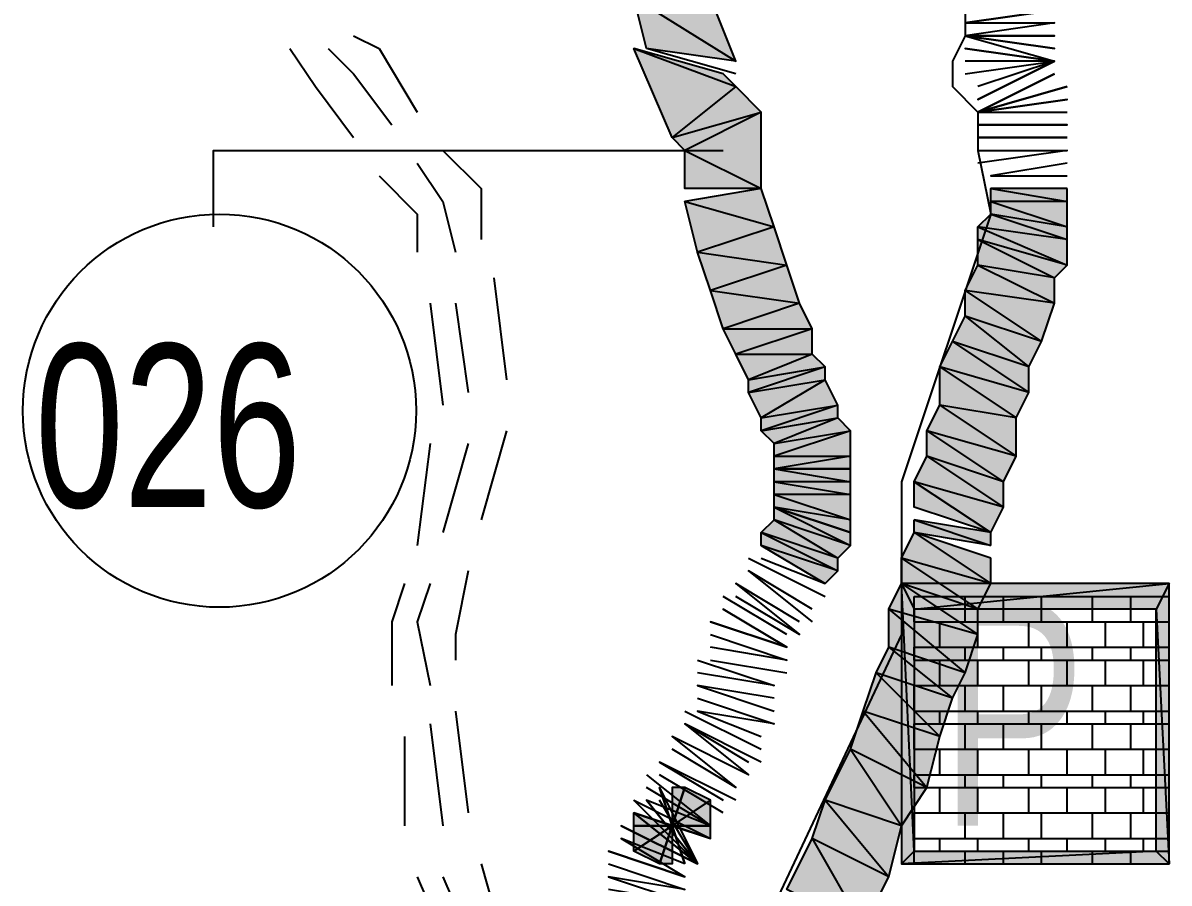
# Model space of a CAD drawing. Header units: millimetres. Extents: x 658 to 813, y 806 to 883.
# Drawn here: x 789.2596 to 789.5331, y 863.1579 to 863.3631 of the extents above; entities that cross this region are included whole.
import ezdxf

# ---------------------------------------------------------------- set-up
doc = ezdxf.new("R2010")
doc.units = ezdxf.units.MM
doc.header["$LTSCALE"] = 0.1
doc.linetypes.add('atContinuous2', pattern=[0])
for name, color, linetype in [('JL-ARTERI', 7, 'Continuous'), ('LINK NAS BARU', 7, 'Continuous'), ('PANTAI', 7, 'Continuous'), ('pantai1', 7, 'Continuous'), ('RENC-JL-TOL', 7, 'Continuous'), ('TEXT', 8, 'Continuous'), ('WISATA NASIONAL', 7, 'Continuous'), ('zat_Mask_solid', 7, 'Continuous')]:
    doc.layers.add(name, color=color, linetype=linetype)
doc.styles.add('Style2', font='arial.ttf', dxfattribs={"height": 0.2})

msp = doc.modelspace()

# ---------------------------------------------------------------- hatches: boundary and pattern name
at = {"layer": 'JL-ARTERI'}
h = msp.add_hatch(color=7, dxfattribs=at)
h.paths.add_polyline_path([(789.42362, 863.36915), (789.40538, 863.36915), (789.4297, 863.35395)], flags=17)
h.paths.add_polyline_path([(789.40538, 863.36915), (789.4297, 863.35395), (789.40842, 863.35699)], flags=17)
h = msp.add_hatch(color=7, dxfattribs=at)
h.paths.add_polyline_path([(789.42666, 863.35091), (789.40538, 863.35699), (789.4297, 863.34787)], flags=17)
h.paths.add_polyline_path([(789.40538, 863.35699), (789.4297, 863.34787), (789.4145, 863.33571)])
h = msp.add_hatch(color=7, dxfattribs=at)
h.paths.add_polyline_path([(789.43578, 863.34179), (789.41754, 863.33267), (789.43578, 863.32355)])
h.paths.add_polyline_path([(789.41754, 863.33267), (789.43578, 863.32355), (789.41754, 863.32355)], flags=17)
for points in [[(789.43578, 863.32355), (789.41754, 863.32051), (789.43882, 863.31443)], [(789.41754, 863.32051), (789.43882, 863.31443), (789.42058, 863.30835)], [(789.43882, 863.31443), (789.42058, 863.30835), (789.44186, 863.30531)], [(789.42058, 863.30835), (789.44186, 863.30531), (789.42362, 863.29923)], [(789.44186, 863.30531), (789.42362, 863.29923), (789.4449, 863.29619)], [(789.42362, 863.29923), (789.4449, 863.29619), (789.42666, 863.29011)], [(789.4449, 863.29619), (789.42666, 863.29011), (789.44794, 863.29011)], [(789.4145, 863.17155), (789.42362, 863.17155), (789.42362, 863.17763)], [(789.4145, 863.17155), (789.40538, 863.17155), (789.40538, 863.17459)], [(789.4145, 863.17155), (789.40538, 863.16547), (789.40538, 863.17155)], [(789.4145, 863.17155), (789.42362, 863.16851), (789.42362, 863.17155)]]:
    msp.add_hatch(color=7, dxfattribs=at).paths.add_polyline_path(points)
h = msp.add_hatch(color=7, dxfattribs=at)
h.paths.add_polyline_path([(789.42666, 863.29011), (789.44794, 863.29011), (789.4297, 863.28403)])
h.paths.add_polyline_path([(789.44794, 863.29011), (789.4297, 863.28403), (789.44794, 863.28403)], flags=17)
h = msp.add_hatch(color=7, dxfattribs=at)
h.paths.add_polyline_path([(789.43274, 863.27795), (789.45098, 863.28099), (789.43274, 863.27491)], flags=17)
h.paths.add_polyline_path([(789.45098, 863.28099), (789.43274, 863.27491), (789.45098, 863.27795)], flags=17)
h = msp.add_hatch(color=7, dxfattribs=at)
h.paths.add_polyline_path([(789.43578, 863.26883), (789.45402, 863.27187), (789.43578, 863.26579)], flags=17)
h.paths.add_polyline_path([(789.45402, 863.27187), (789.43578, 863.26579), (789.45402, 863.26883)], flags=17)
h = msp.add_hatch(color=7, dxfattribs=at)
h.paths.add_polyline_path([(789.43882, 863.26275), (789.45706, 863.26579), (789.43882, 863.25971)], flags=17)
h.paths.add_polyline_path([(789.45706, 863.26579), (789.43882, 863.25971), (789.45706, 863.25971)], flags=17)
h = msp.add_hatch(color=7, dxfattribs=at)
h.paths.add_polyline_path([(789.43882, 863.25971), (789.45706, 863.25971), (789.43882, 863.25667)], flags=16)
h.paths.add_polyline_path([(789.45706, 863.25971), (789.43882, 863.25667), (789.45706, 863.25667)])
h = msp.add_hatch(color=7, dxfattribs=at)
h.paths.add_polyline_path([(789.45706, 863.25667), (789.43882, 863.25667), (789.45706, 863.25363)], flags=17)
h.paths.add_polyline_path([(789.43882, 863.25667), (789.45706, 863.25363), (789.43882, 863.25363)], flags=17)
h = msp.add_hatch(color=7, dxfattribs=at)
h.paths.add_polyline_path([(789.45706, 863.25363), (789.43882, 863.25363), (789.45706, 863.25059)], flags=17)
h.paths.add_polyline_path([(789.43882, 863.25363), (789.45706, 863.25059), (789.43882, 863.25059)], flags=17)
h = msp.add_hatch(color=7, dxfattribs=at)
h.paths.add_polyline_path([(789.45706, 863.25059), (789.43882, 863.25059), (789.45706, 863.24451)], flags=17)
h.paths.add_polyline_path([(789.43882, 863.25059), (789.45706, 863.24451), (789.43882, 863.24755)], flags=17)
h = msp.add_hatch(color=7, dxfattribs=at)
h.paths.add_polyline_path([(789.45706, 863.24147), (789.43882, 863.24755), (789.45706, 863.23843)], flags=17)
h.paths.add_polyline_path([(789.43882, 863.24755), (789.45706, 863.23843), (789.43882, 863.24451)], flags=17)
h = msp.add_hatch(color=7, dxfattribs=at)
h.paths.add_polyline_path([(789.45402, 863.23539), (789.43578, 863.24147), (789.45402, 863.23235)], flags=17)
h.paths.add_polyline_path([(789.43578, 863.24147), (789.45402, 863.23235), (789.43578, 863.23843)], flags=17)
at = {"layer": 'pantai1'}
h = msp.add_hatch(color=7, dxfattribs=at)
h.paths.add_polyline_path([(789.50874, 863.32355), (789.4905, 863.32355), (789.50874, 863.32051)], flags=17)
h.paths.add_polyline_path([(789.4905, 863.32355), (789.50874, 863.32051), (789.4905, 863.32051)], flags=17)
h = msp.add_hatch(color=7, dxfattribs=at)
h.paths.add_polyline_path([(789.50874, 863.32051), (789.4905, 863.32051), (789.50874, 863.31443)], flags=17)
h.paths.add_polyline_path([(789.4905, 863.32051), (789.50874, 863.31443), (789.4905, 863.31747)], flags=17)
h = msp.add_hatch(color=7, dxfattribs=at)
h.paths.add_polyline_path([(789.50874, 863.31443), (789.4905, 863.31747), (789.50874, 863.31139)], flags=17)
h.paths.add_polyline_path([(789.4905, 863.31747), (789.50874, 863.31139), (789.48746, 863.31443)])
h = msp.add_hatch(color=7, dxfattribs=at)
h.paths.add_polyline_path([(789.50874, 863.31139), (789.48746, 863.31443), (789.50874, 863.30531)], flags=17)
h.paths.add_polyline_path([(789.48746, 863.31443), (789.50874, 863.30531), (789.48746, 863.31139)], flags=17)
h = msp.add_hatch(color=7, dxfattribs=at)
h.paths.add_polyline_path([(789.50874, 863.30531), (789.48746, 863.31139), (789.5057, 863.30227)])
h.paths.add_polyline_path([(789.48746, 863.31139), (789.5057, 863.30227), (789.48746, 863.30531)], flags=17)
h = msp.add_hatch(color=7, dxfattribs=at)
h.paths.add_polyline_path([(789.5057, 863.30227), (789.48746, 863.30531), (789.5057, 863.29619)], flags=17)
h.paths.add_polyline_path([(789.48746, 863.30531), (789.5057, 863.29619), (789.48442, 863.29923)])
h = msp.add_hatch(color=7, dxfattribs=at)
h.paths.add_polyline_path([(789.5057, 863.29619), (789.48442, 863.29923), (789.50266, 863.28707)])
h.paths.add_polyline_path([(789.48442, 863.29923), (789.50266, 863.28707), (789.48442, 863.29315)], flags=17)
h = msp.add_hatch(color=7, dxfattribs=at)
h.paths.add_polyline_path([(789.49962, 863.28099), (789.48138, 863.28707), (789.49962, 863.27491)], flags=17)
h.paths.add_polyline_path([(789.48138, 863.28707), (789.49962, 863.27491), (789.47834, 863.28099)])
h = msp.add_hatch(color=7, dxfattribs=at)
h.paths.add_polyline_path([(789.49962, 863.27491), (789.47834, 863.28099), (789.49658, 863.26883)])
h.paths.add_polyline_path([(789.47834, 863.28099), (789.49658, 863.26883), (789.47834, 863.27187)], flags=17)
h = msp.add_hatch(color=7, dxfattribs=at)
h.paths.add_polyline_path([(789.49658, 863.26883), (789.47834, 863.27187), (789.49658, 863.25971)], flags=17)
h.paths.add_polyline_path([(789.47834, 863.27187), (789.49658, 863.25971), (789.4753, 863.26579)])
h = msp.add_hatch(color=7, dxfattribs=at)
h.paths.add_polyline_path([(789.49658, 863.25971), (789.4753, 863.26579), (789.49354, 863.25363)])
h.paths.add_polyline_path([(789.4753, 863.26579), (789.49354, 863.25363), (789.4753, 863.25971)], flags=17)
h = msp.add_hatch(color=7, dxfattribs=at)
h.paths.add_polyline_path([(789.49354, 863.25363), (789.4753, 863.25971), (789.49354, 863.24755)], flags=17)
h.paths.add_polyline_path([(789.4753, 863.25971), (789.49354, 863.24755), (789.47226, 863.25363)])
h = msp.add_hatch(color=7, dxfattribs=at)
h.paths.add_polyline_path([(789.49354, 863.24755), (789.47226, 863.25363), (789.4905, 863.24147)])
h.paths.add_polyline_path([(789.47226, 863.25363), (789.4905, 863.24147), (789.47226, 863.24755)], flags=17)
h = msp.add_hatch(color=7, dxfattribs=at)
h.paths.add_polyline_path([(789.4905, 863.24147), (789.47226, 863.24451), (789.4905, 863.23843)], flags=17)
h.paths.add_polyline_path([(789.47226, 863.24451), (789.4905, 863.23843), (789.47226, 863.24147)], flags=17)
h = msp.add_hatch(color=7, dxfattribs=at)
h.paths.add_polyline_path([(789.4905, 863.23539), (789.47226, 863.24147), (789.4905, 863.22931)], flags=17)
h.paths.add_polyline_path([(789.47226, 863.24147), (789.4905, 863.22931), (789.46922, 863.23539)])
h = msp.add_hatch(color=7, dxfattribs=at)
h.paths.add_polyline_path([(789.4905, 863.22931), (789.46922, 863.23539), (789.48746, 863.22323)])
h.paths.add_polyline_path([(789.46922, 863.23539), (789.48746, 863.22323), (789.46922, 863.22931)], flags=17)
h = msp.add_hatch(color=7, dxfattribs=at)
h.paths.add_polyline_path([(789.48746, 863.22323), (789.46922, 863.22931), (789.48746, 863.21715)], flags=17)
h.paths.add_polyline_path([(789.46922, 863.22931), (789.48746, 863.21715), (789.46618, 863.22323)])
h = msp.add_hatch(color=7, dxfattribs=at)
h.paths.add_polyline_path([(789.48746, 863.21715), (789.46618, 863.22323), (789.48442, 863.20803)])
h.paths.add_polyline_path([(789.46618, 863.22323), (789.48442, 863.20803), (789.46618, 863.21411)], flags=17)
at = {"layer": 'TEXT'}
h = msp.add_hatch(color=7, dxfattribs=at)
h.paths.add_polyline_path([(789.46922, 863.22931), (789.47226, 863.22323), (789.53306, 863.22931)])
h.paths.add_polyline_path([(789.47226, 863.22323), (789.53306, 863.22931), (789.53002, 863.22323)], flags=17)
h = msp.add_hatch(color=7, dxfattribs=at)
h.paths.add_polyline_path([(789.46922, 863.16243), (789.47226, 863.16547), (789.46922, 863.22931)])
h.paths.add_polyline_path([(789.47226, 863.16547), (789.46922, 863.22931), (789.47226, 863.22323)], flags=17)
h = msp.add_hatch(color=7, dxfattribs=at)
h.paths.add_polyline_path([(789.53306, 863.22931), (789.53002, 863.22323), (789.53306, 863.16243)])
h.paths.add_polyline_path([(789.53002, 863.22323), (789.53306, 863.16243), (789.53002, 863.16547)], flags=17)
h = msp.add_hatch(color=7, dxfattribs=at)
h.paths.add_polyline_path([(789.53306, 863.16243), (789.53002, 863.16547), (789.46922, 863.16243)])
h.paths.add_polyline_path([(789.53002, 863.16547), (789.46922, 863.16243), (789.47226, 863.16547)], flags=17)
at = {"layer": 'zat_Mask_solid'}
for points in [[(789.4297, 863.34787), (789.4145, 863.33571), (789.43578, 863.34179)], [(789.4145, 863.33571), (789.43578, 863.34179), (789.41754, 863.33267)], [(789.48442, 863.29315), (789.49962, 863.28099), (789.48138, 863.28707)], [(789.50266, 863.28707), (789.48442, 863.29315), (789.49962, 863.28099)], [(789.4297, 863.28403), (789.44794, 863.28403), (789.43274, 863.27795)], [(789.44794, 863.28403), (789.43274, 863.27795), (789.45098, 863.28099)], [(789.43274, 863.27491), (789.45098, 863.27795), (789.43578, 863.26883)], [(789.45098, 863.27795), (789.43578, 863.26883), (789.45402, 863.27187)], [(789.43578, 863.26579), (789.45402, 863.26883), (789.43882, 863.26275)], [(789.45402, 863.26883), (789.43882, 863.26275), (789.45706, 863.26579)], [(789.45706, 863.24451), (789.43882, 863.24755), (789.45706, 863.24147)], [(789.43882, 863.24451), (789.45402, 863.23539), (789.43578, 863.24147)], [(789.45706, 863.23843), (789.43882, 863.24451), (789.45402, 863.23539)], [(789.45402, 863.23235), (789.43578, 863.23843), (789.45098, 863.22931)], [(789.46618, 863.21411), (789.48138, 863.20195), (789.46314, 863.20803)], [(789.48442, 863.20803), (789.46618, 863.21411), (789.48138, 863.20195)], [(789.46314, 863.20803), (789.47834, 863.19283), (789.4601, 863.19891)], [(789.48138, 863.20195), (789.46314, 863.20803), (789.47834, 863.19283)], [(789.4601, 863.19891), (789.4753, 863.18067), (789.45706, 863.18979)], [(789.47834, 863.19283), (789.4601, 863.19891), (789.4753, 863.18067)], [(789.45706, 863.18979), (789.46922, 863.17155), (789.45098, 863.17763)], [(789.4753, 863.18067), (789.45706, 863.18979), (789.46922, 863.17155)], [(789.4145, 863.17155), (789.42362, 863.17763), (789.41754, 863.18067)], [(789.4145, 863.17155), (789.41754, 863.18067), (789.4145, 863.18067)], [(789.45098, 863.17763), (789.46618, 863.15939), (789.44794, 863.16851)], [(789.46922, 863.17155), (789.45098, 863.17763), (789.46618, 863.15939)], [(789.4145, 863.17155), (789.41146, 863.16243), (789.40538, 863.16547)], [(789.4145, 863.17155), (789.4145, 863.16243), (789.41146, 863.16243)], [(789.44794, 863.16851), (789.4601, 863.14723), (789.44186, 863.15635)], [(789.46618, 863.15939), (789.44794, 863.16851), (789.4601, 863.14723)]]:
    msp.add_hatch(color=7, dxfattribs=at).paths.add_polyline_path(points)

# ---------------------------------------------------------------- linework, layer by layer
at = {"layer": 'JL-ARTERI', "color": 7}
for points in [[(789.42362, 863.36915), (789.40538, 863.36915), (789.4297, 863.35395), (789.42362, 863.36915)], [(789.40538, 863.36915), (789.4297, 863.35395), (789.40842, 863.35699), (789.40538, 863.36915)], [(789.42666, 863.35091), (789.40538, 863.35699), (789.4297, 863.34787), (789.42666, 863.35091)], [(789.40538, 863.35699), (789.4297, 863.34787), (789.4145, 863.33571), (789.40538, 863.35699)], [(789.4297, 863.35091), (789.40842, 863.35699)], [(789.4297, 863.34787), (789.4145, 863.33571), (789.43578, 863.34179), (789.4297, 863.34787)], [(789.4145, 863.33571), (789.43578, 863.34179), (789.41754, 863.33267), (789.4145, 863.33571)], [(789.43578, 863.34179), (789.41754, 863.33267), (789.43578, 863.32355), (789.43578, 863.34179)], [(789.41754, 863.33267), (789.43578, 863.32355), (789.41754, 863.32355), (789.41754, 863.33267)], [(789.43578, 863.32355), (789.41754, 863.32051), (789.43882, 863.31443), (789.43578, 863.32355)], [(789.41754, 863.32051), (789.43882, 863.31443), (789.42058, 863.30835), (789.41754, 863.32051)], [(789.43882, 863.31443), (789.42058, 863.30835), (789.44186, 863.30531), (789.43882, 863.31443)], [(789.42058, 863.30835), (789.44186, 863.30531), (789.42362, 863.29923), (789.42058, 863.30835)], [(789.44186, 863.30531), (789.42362, 863.29923), (789.4449, 863.29619), (789.44186, 863.30531)], [(789.42362, 863.29923), (789.4449, 863.29619), (789.42666, 863.29011), (789.42362, 863.29923)], [(789.4449, 863.29619), (789.42666, 863.29011), (789.44794, 863.29011), (789.4449, 863.29619)], [(789.42666, 863.29011), (789.44794, 863.29011), (789.4297, 863.28403), (789.42666, 863.29011)], [(789.44794, 863.29011), (789.4297, 863.28403), (789.44794, 863.28403), (789.44794, 863.29011)], [(789.4297, 863.28403), (789.44794, 863.28403), (789.43274, 863.27795), (789.4297, 863.28403)], [(789.44794, 863.28403), (789.43274, 863.27795), (789.45098, 863.28099), (789.44794, 863.28403)], [(789.43274, 863.27795), (789.45098, 863.28099), (789.43274, 863.27491), (789.43274, 863.27795)], [(789.45098, 863.28099), (789.43274, 863.27491), (789.45098, 863.27795), (789.45098, 863.28099)], [(789.43274, 863.27491), (789.45098, 863.27795), (789.43578, 863.26883), (789.43274, 863.27491)], [(789.45098, 863.27795), (789.43578, 863.26883), (789.45402, 863.27187), (789.45098, 863.27795)], [(789.43578, 863.26883), (789.45402, 863.27187), (789.43578, 863.26579), (789.43578, 863.26883)], [(789.45402, 863.27187), (789.43578, 863.26579), (789.45402, 863.26883), (789.45402, 863.27187)], [(789.43578, 863.26579), (789.45402, 863.26883), (789.43882, 863.26275), (789.43578, 863.26579)], [(789.45402, 863.26883), (789.43882, 863.26275), (789.45706, 863.26579), (789.45402, 863.26883)], [(789.43882, 863.26275), (789.45706, 863.26579), (789.43882, 863.25971), (789.43882, 863.26275)], [(789.45706, 863.26579), (789.43882, 863.25971), (789.45706, 863.25971), (789.45706, 863.26579)], [(789.43882, 863.25971), (789.45706, 863.25971), (789.43882, 863.25667), (789.43882, 863.25971)], [(789.45706, 863.25971), (789.43882, 863.25667), (789.45706, 863.25667), (789.45706, 863.25971)], [(789.45706, 863.25667), (789.43882, 863.25667), (789.45706, 863.25363), (789.45706, 863.25667)], [(789.43882, 863.25667), (789.45706, 863.25363), (789.43882, 863.25363), (789.43882, 863.25667)], [(789.45706, 863.25363), (789.43882, 863.25363), (789.45706, 863.25059), (789.45706, 863.25363)], [(789.43882, 863.25363), (789.45706, 863.25059), (789.43882, 863.25059), (789.43882, 863.25363)], [(789.45706, 863.25059), (789.43882, 863.25059), (789.45706, 863.24451), (789.45706, 863.25059)], [(789.43882, 863.25059), (789.45706, 863.24451), (789.43882, 863.24755), (789.43882, 863.25059)], [(789.45706, 863.24451), (789.43882, 863.24755), (789.45706, 863.24147), (789.45706, 863.24451)], [(789.45706, 863.24147), (789.43882, 863.24755), (789.45706, 863.23843), (789.45706, 863.24147)], [(789.43882, 863.24755), (789.45706, 863.23843), (789.43882, 863.24451), (789.43882, 863.24755)], [(789.43882, 863.24451), (789.45402, 863.23539), (789.43578, 863.24147), (789.43882, 863.24451)], [(789.45706, 863.23843), (789.43882, 863.24451), (789.45402, 863.23539), (789.45706, 863.23843)], [(789.45402, 863.23539), (789.43578, 863.24147), (789.45402, 863.23235), (789.45402, 863.23539)], [(789.43578, 863.24147), (789.45402, 863.23235), (789.43578, 863.23843), (789.43578, 863.24147)], [(789.45402, 863.23235), (789.43578, 863.23843), (789.45098, 863.22931), (789.45402, 863.23235)], [(789.43274, 863.23539), (789.45098, 863.22627)], [(789.43578, 863.23539), (789.45098, 863.22931)], [(789.44794, 863.22323), (789.43274, 863.23235), (789.44794, 863.22019)], [(789.4449, 863.22019), (789.4297, 863.22931), (789.4449, 863.21715), (789.4297, 863.22627)], [(789.44186, 863.21715), (789.42666, 863.22627)], [(789.44186, 863.21411), (789.42666, 863.22323), (789.44186, 863.21411), (789.42362, 863.22019), (789.44186, 863.21411)], [(789.42362, 863.21715), (789.44186, 863.21107), (789.42362, 863.21411)], [(789.42058, 863.21107), (789.43882, 863.20499), (789.42058, 863.20803)], [(789.42362, 863.21107), (789.44186, 863.20803)], [(789.43882, 863.20195), (789.42058, 863.20499), (789.43882, 863.19891)], [(789.42058, 863.20195), (789.43882, 863.19587), (789.42058, 863.19891), (789.43578, 863.19283)], [(789.41754, 863.19891), (789.43578, 863.18979)], [(789.41754, 863.19587), (789.43274, 863.18371), (789.4145, 863.19283), (789.4297, 863.18067), (789.4145, 863.18979)], [(789.43578, 863.18675), (789.41754, 863.19587), (789.43274, 863.18675)], [(789.4297, 863.17763), (789.41146, 863.18675), (789.42666, 863.17763)], [(789.40842, 863.18371), (789.42362, 863.17155), (789.40842, 863.18067)], [(789.42666, 863.17459), (789.41146, 863.18371)], [(789.41754, 863.16243), (789.41146, 863.18067), (789.41754, 863.16243)], [(789.41146, 863.18067), (789.42058, 863.16243), (789.41146, 863.17763)], [(789.4145, 863.17155), (789.42362, 863.17763), (789.41754, 863.18067), (789.4145, 863.17155)], [(789.4145, 863.17155), (789.41754, 863.18067), (789.4145, 863.18067), (789.4145, 863.17155)], [(789.40538, 863.17763), (789.42362, 863.16851), (789.40538, 863.17459)], [(789.42058, 863.16243), (789.40842, 863.17763), (789.42058, 863.16243), (789.40842, 863.17763), (789.42058, 863.16243), (789.40538, 863.17763)], [(789.42362, 863.17155), (789.40842, 863.17763)], [(789.4145, 863.17155), (789.42362, 863.17155), (789.42362, 863.17763), (789.4145, 863.17155)], [(789.42058, 863.16243), (789.40538, 863.17459), (789.42058, 863.16243), (789.40234, 863.17155), (789.42058, 863.16243)], [(789.4145, 863.17155), (789.40538, 863.17155), (789.40538, 863.17459), (789.4145, 863.17155)], [(789.4145, 863.17155), (789.40538, 863.16547), (789.40538, 863.17155), (789.4145, 863.17155)], [(789.4145, 863.17155), (789.41146, 863.16243), (789.40538, 863.16547), (789.4145, 863.17155)], [(789.4145, 863.17155), (789.4145, 863.16243), (789.41146, 863.16243), (789.4145, 863.17155)], [(789.4145, 863.17155), (789.42362, 863.16851), (789.42362, 863.17155), (789.4145, 863.17155)], [(789.41754, 863.16243), (789.40234, 863.16851), (789.41754, 863.15939), (789.3993, 863.16547), (789.41754, 863.15939)], [(789.3993, 863.16243), (789.41754, 863.15635), (789.3993, 863.15939), (789.41754, 863.15331), (789.3993, 863.15635)]]:
    msp.add_lwpolyline(points, dxfattribs=at)
at = {"layer": 'LINK NAS BARU', "color": 7}
msp.add_lwpolyline([(789.30506, 863.31443), (789.30506, 863.33267), (789.42666, 863.33267)], dxfattribs=at)
at = {"layer": 'LINK NAS BARU', "color": 7, "linetype": 'atContinuous2'}
msp.add_circle((789.3065, 863.27057), 0.0469, dxfattribs=at)
at = {"layer": 'PANTAI', "color": 7}
msp.add_lwpolyline([(789.47834, 863.42387), (789.48138, 863.41171), (789.4753, 863.39347), (789.4753, 863.37827), (789.48442, 863.36611), (789.48442, 863.36003), (789.48138, 863.35395), (789.48138, 863.34787), (789.48746, 863.34179), (789.48746, 863.33267), (789.4905, 863.31747), (789.46922, 863.25363), (789.46922, 863.21715), (789.42058, 863.11379)], dxfattribs=at)
at = {"layer": 'pantai1', "color": 7, "linetype": 'atContinuous2'}
for p, q in [((789.4905, 863.24147), (789.47226, 863.24451)), ((789.47226, 863.24451), (789.4905, 863.23843)), ((789.47226, 863.24451), (789.4905, 863.23843)), ((789.47226, 863.24147), (789.47226, 863.24451)), ((789.4905, 863.23843), (789.47226, 863.24147)), ((789.4905, 863.23843), (789.4905, 863.24147))]:
    msp.add_line(p, q, dxfattribs=at)
at = {"layer": 'pantai1', "color": 7}
for points in [[(789.48442, 863.36307), (789.5057, 863.36611), (789.48442, 863.36307), (789.5057, 863.36307), (789.48442, 863.36003), (789.5057, 863.36003), (789.48442, 863.36003), (789.5057, 863.35699), (789.48442, 863.36003), (789.5057, 863.35395), (789.48442, 863.35699), (789.5057, 863.35395), (789.48442, 863.35395)], [(789.48442, 863.35091), (789.5057, 863.35395), (789.48746, 863.34787)], [(789.48746, 863.34483), (789.5057, 863.35395), (789.48746, 863.34483), (789.5057, 863.35395)], [(789.5057, 863.35091), (789.48746, 863.34179), (789.5057, 863.35091)], [(789.50874, 863.34787), (789.48746, 863.34179), (789.50874, 863.34787)], [(789.48746, 863.34179), (789.50874, 863.34483), (789.48746, 863.34179), (789.50874, 863.34179)], [(789.48746, 863.33875), (789.50874, 863.33875), (789.48746, 863.33875)], [(789.50874, 863.33571), (789.48746, 863.33571), (789.50874, 863.33571)], [(789.48746, 863.33267), (789.50874, 863.33267), (789.48746, 863.32963)], [(789.50874, 863.32963), (789.4905, 863.32659), (789.50874, 863.32659)], [(789.50874, 863.32355), (789.4905, 863.32355)], [(789.50874, 863.32355), (789.4905, 863.32355), (789.50874, 863.32051), (789.50874, 863.32355)], [(789.4905, 863.32355), (789.50874, 863.32051), (789.4905, 863.32051), (789.4905, 863.32355)], [(789.50874, 863.32051), (789.4905, 863.32051), (789.50874, 863.31443), (789.50874, 863.32051)], [(789.4905, 863.32051), (789.50874, 863.31443), (789.4905, 863.31747), (789.4905, 863.32051)], [(789.4905, 863.31747), (789.50874, 863.31139), (789.48746, 863.31443), (789.4905, 863.31747)], [(789.50874, 863.31443), (789.4905, 863.31747), (789.50874, 863.31139), (789.50874, 863.31443)], [(789.50874, 863.31139), (789.48746, 863.31443), (789.50874, 863.30531), (789.50874, 863.31139)], [(789.48746, 863.31443), (789.50874, 863.30531), (789.48746, 863.31139), (789.48746, 863.31443)], [(789.50874, 863.30531), (789.48746, 863.31139), (789.5057, 863.30227), (789.50874, 863.30531)], [(789.48746, 863.31139), (789.5057, 863.30227), (789.48746, 863.30531), (789.48746, 863.31139)], [(789.48746, 863.30531), (789.5057, 863.29619), (789.48442, 863.29923), (789.48746, 863.30531)], [(789.5057, 863.30227), (789.48746, 863.30531), (789.5057, 863.29619), (789.5057, 863.30227)], [(789.5057, 863.29619), (789.48442, 863.29923), (789.50266, 863.28707), (789.5057, 863.29619)], [(789.48442, 863.29923), (789.50266, 863.28707), (789.48442, 863.29315), (789.48442, 863.29923)], [(789.48442, 863.29315), (789.49962, 863.28099), (789.48138, 863.28707), (789.48442, 863.29315)], [(789.50266, 863.28707), (789.48442, 863.29315), (789.49962, 863.28099), (789.50266, 863.28707)], [(789.48138, 863.28707), (789.49962, 863.27491), (789.47834, 863.28099), (789.48138, 863.28707)], [(789.49962, 863.28099), (789.48138, 863.28707), (789.49962, 863.27491), (789.49962, 863.28099)], [(789.49962, 863.27491), (789.47834, 863.28099), (789.49658, 863.26883), (789.49962, 863.27491)], [(789.47834, 863.28099), (789.49658, 863.26883), (789.47834, 863.27187), (789.47834, 863.28099)], [(789.47834, 863.27187), (789.49658, 863.25971), (789.4753, 863.26579), (789.47834, 863.27187)], [(789.49658, 863.26883), (789.47834, 863.27187), (789.49658, 863.25971), (789.49658, 863.26883)], [(789.49658, 863.25971), (789.4753, 863.26579), (789.49354, 863.25363), (789.49658, 863.25971)], [(789.4753, 863.26579), (789.49354, 863.25363), (789.4753, 863.25971), (789.4753, 863.26579)], [(789.4753, 863.25971), (789.49354, 863.24755), (789.47226, 863.25363), (789.4753, 863.25971)], [(789.49354, 863.25363), (789.4753, 863.25971), (789.49354, 863.24755), (789.49354, 863.25363)], [(789.49354, 863.24755), (789.47226, 863.25363), (789.4905, 863.24147), (789.49354, 863.24755)], [(789.47226, 863.25363), (789.4905, 863.24147), (789.47226, 863.24755), (789.47226, 863.25363)], [(789.47226, 863.24147), (789.4905, 863.22931), (789.46922, 863.23539), (789.47226, 863.24147)], [(789.4905, 863.23539), (789.47226, 863.24147), (789.4905, 863.22931), (789.4905, 863.23539)], [(789.4905, 863.22931), (789.46922, 863.23539), (789.48746, 863.22323), (789.4905, 863.22931)], [(789.46922, 863.23539), (789.48746, 863.22323), (789.46922, 863.22931), (789.46922, 863.23539)], [(789.46922, 863.22931), (789.48746, 863.21715), (789.46618, 863.22323), (789.46922, 863.22931)], [(789.48746, 863.22323), (789.46922, 863.22931), (789.48746, 863.21715), (789.48746, 863.22323)], [(789.48746, 863.21715), (789.46618, 863.22323), (789.48442, 863.20803), (789.48746, 863.21715)], [(789.46618, 863.22323), (789.48442, 863.20803), (789.46618, 863.21411), (789.46618, 863.22323)], [(789.46618, 863.21411), (789.48138, 863.20195), (789.46314, 863.20803), (789.46618, 863.21411)], [(789.48442, 863.20803), (789.46618, 863.21411), (789.48138, 863.20195), (789.48442, 863.20803)], [(789.46314, 863.20803), (789.47834, 863.19283), (789.4601, 863.19891), (789.46314, 863.20803)], [(789.48138, 863.20195), (789.46314, 863.20803), (789.47834, 863.19283), (789.48138, 863.20195)], [(789.4601, 863.19891), (789.4753, 863.18067), (789.45706, 863.18979), (789.4601, 863.19891)], [(789.47834, 863.19283), (789.4601, 863.19891), (789.4753, 863.18067), (789.47834, 863.19283)], [(789.45706, 863.18979), (789.46922, 863.17155), (789.45098, 863.17763), (789.45706, 863.18979)], [(789.4753, 863.18067), (789.45706, 863.18979), (789.46922, 863.17155), (789.4753, 863.18067)], [(789.45098, 863.17763), (789.46618, 863.15939), (789.44794, 863.16851), (789.45098, 863.17763)], [(789.46922, 863.17155), (789.45098, 863.17763), (789.46618, 863.15939), (789.46922, 863.17155)], [(789.44794, 863.16851), (789.4601, 863.14723), (789.44186, 863.15635), (789.44794, 863.16851)], [(789.46618, 863.15939), (789.44794, 863.16851), (789.4601, 863.14723), (789.46618, 863.15939)]]:
    msp.add_lwpolyline(points, dxfattribs=at)
at = {"layer": 'RENC-JL-TOL', "color": 7}
for points in [[(789.3385, 863.36003), (789.34458, 863.35699), (789.3537, 863.34179)], [(789.3233, 863.35699), (789.32938, 863.34787), (789.3385, 863.33571)], [(789.33242, 863.35699), (789.3385, 863.35091), (789.34762, 863.33875)], [(789.35978, 863.33267), (789.3689, 863.32355), (789.3689, 863.31139)], [(789.3537, 863.32963), (789.35978, 863.32051), (789.36282, 863.30835)], [(789.34458, 863.32659), (789.3537, 863.31747), (789.3537, 863.30835)], [(789.37194, 863.30227), (789.37498, 863.27795)], [(789.35674, 863.29619), (789.35978, 863.27187)], [(789.36282, 863.29619), (789.36586, 863.27491)], [(789.37498, 863.26579), (789.3689, 863.24451)], [(789.35674, 863.26275), (789.3537, 863.23843)], [(789.36586, 863.26275), (789.35978, 863.24147)], [(789.36586, 863.23235), (789.36282, 863.21715), (789.36282, 863.21107)], [(789.35066, 863.22931), (789.34762, 863.22019), (789.34762, 863.20499)], [(789.35674, 863.22931), (789.3537, 863.22019), (789.35674, 863.20499)], [(789.36282, 863.19891), (789.36586, 863.17459)], [(789.35674, 863.19587), (789.35978, 863.17155)], [(789.35066, 863.19283), (789.35066, 863.17155)], [(789.3689, 863.16243), (789.37498, 863.14115)], [(789.3537, 863.15939), (789.36282, 863.13811)], [(789.35978, 863.15939), (789.3689, 863.13811)]]:
    msp.add_lwpolyline(points, dxfattribs=at)
at = {"layer": 'TEXT', "color": 7}
for points in [[(789.46922, 863.22931), (789.47226, 863.22323), (789.53306, 863.22931), (789.46922, 863.22931)], [(789.46922, 863.16243), (789.47226, 863.16547), (789.46922, 863.22931), (789.46922, 863.16243)], [(789.47226, 863.16547), (789.46922, 863.22931), (789.47226, 863.22323), (789.47226, 863.16547)], [(789.47226, 863.22323), (789.53306, 863.22931), (789.53002, 863.22323), (789.47226, 863.22323)], [(789.53306, 863.22931), (789.53002, 863.22323), (789.53306, 863.16243), (789.53306, 863.22931)], [(789.53002, 863.22323), (789.53306, 863.16243), (789.53002, 863.16547), (789.53002, 863.22323)], [(789.53306, 863.16243), (789.53002, 863.16547), (789.46922, 863.16243), (789.53306, 863.16243)], [(789.53002, 863.16547), (789.46922, 863.16243), (789.47226, 863.16547), (789.53002, 863.16547)]]:
    msp.add_lwpolyline(points, dxfattribs=at)
at = {"layer": 'WISATA NASIONAL', "color": 7}
for points in [[(789.47226, 863.22627), (789.53306, 863.22627)], [(789.47226, 863.22019), (789.47226, 863.22627)], [(789.48442, 863.22019), (789.48442, 863.22627)], [(789.49354, 863.22019), (789.49354, 863.22627)], [(789.50266, 863.22019), (789.50266, 863.22627)], [(789.51482, 863.22019), (789.51482, 863.22627)], [(789.52394, 863.22019), (789.52394, 863.22627)], [(789.47226, 863.22019), (789.53306, 863.22019)], [(789.47834, 863.21411), (789.47834, 863.22019)], [(789.48746, 863.21411), (789.48746, 863.22019)], [(789.49962, 863.21411), (789.49962, 863.22019)], [(789.50874, 863.21411), (789.50874, 863.22019)], [(789.51786, 863.21411), (789.51786, 863.22019)], [(789.52698, 863.21411), (789.52698, 863.22019)], [(789.47226, 863.21411), (789.53306, 863.21411)], [(789.47226, 863.21107), (789.47226, 863.21411)], [(789.48442, 863.21107), (789.48442, 863.21411)], [(789.49354, 863.21107), (789.49354, 863.21411)], [(789.50266, 863.21107), (789.50266, 863.21411)], [(789.51482, 863.21107), (789.51482, 863.21411)], [(789.52394, 863.21107), (789.52394, 863.21411)], [(789.47226, 863.21107), (789.53306, 863.21107)], [(789.47834, 863.20499), (789.47834, 863.21107)], [(789.48746, 863.20499), (789.48746, 863.21107)], [(789.49962, 863.20499), (789.49962, 863.21107)], [(789.50874, 863.20499), (789.50874, 863.21107)], [(789.51786, 863.20499), (789.51786, 863.21107)], [(789.52698, 863.20499), (789.52698, 863.21107)], [(789.47226, 863.20499), (789.53306, 863.20499)], [(789.47226, 863.19891), (789.47226, 863.20499)], [(789.48442, 863.19891), (789.48442, 863.20499)], [(789.49354, 863.19891), (789.49354, 863.20499)], [(789.50266, 863.19891), (789.50266, 863.20499)], [(789.51482, 863.19891), (789.51482, 863.20499)], [(789.52394, 863.19891), (789.52394, 863.20499)], [(789.47226, 863.19891), (789.53306, 863.19891)], [(789.47834, 863.19587), (789.47834, 863.19891)], [(789.48746, 863.19587), (789.48746, 863.19891)], [(789.49962, 863.19587), (789.49962, 863.19891)], [(789.50874, 863.19587), (789.50874, 863.19891)], [(789.51786, 863.19587), (789.51786, 863.19891)], [(789.52698, 863.19587), (789.52698, 863.19891)], [(789.47226, 863.19587), (789.53306, 863.19587)], [(789.47226, 863.18979), (789.47226, 863.19587)], [(789.48442, 863.18979), (789.48442, 863.19587)], [(789.49354, 863.18979), (789.49354, 863.19587)], [(789.50266, 863.18979), (789.50266, 863.19587)], [(789.51482, 863.18979), (789.51482, 863.19587)], [(789.52394, 863.18979), (789.52394, 863.19587)], [(789.47226, 863.18979), (789.53306, 863.18979)], [(789.47834, 863.18371), (789.47834, 863.18979)], [(789.48746, 863.18371), (789.48746, 863.18979)], [(789.49962, 863.18371), (789.49962, 863.18979)], [(789.50874, 863.18371), (789.50874, 863.18979)], [(789.51786, 863.18371), (789.51786, 863.18979)], [(789.52698, 863.18371), (789.52698, 863.18979)], [(789.47226, 863.18371), (789.53306, 863.18371)], [(789.47226, 863.18067), (789.47226, 863.18371)], [(789.48442, 863.18067), (789.48442, 863.18371)], [(789.49354, 863.18067), (789.49354, 863.18371)], [(789.50266, 863.18067), (789.50266, 863.18371)], [(789.51482, 863.18067), (789.51482, 863.18371)], [(789.52394, 863.18067), (789.52394, 863.18371)], [(789.47226, 863.18067), (789.53306, 863.18067)], [(789.47834, 863.17459), (789.47834, 863.18067)], [(789.48746, 863.17459), (789.48746, 863.18067)], [(789.49962, 863.17459), (789.49962, 863.18067)], [(789.50874, 863.17459), (789.50874, 863.18067)], [(789.51786, 863.17459), (789.51786, 863.18067)], [(789.52698, 863.17459), (789.52698, 863.18067)], [(789.47226, 863.17459), (789.53306, 863.17459)], [(789.47226, 863.16851), (789.47226, 863.17459)], [(789.48442, 863.16851), (789.48442, 863.17459)], [(789.49354, 863.16851), (789.49354, 863.17459)], [(789.50266, 863.16851), (789.50266, 863.17459)], [(789.51482, 863.16851), (789.51482, 863.17459)], [(789.52394, 863.16851), (789.52394, 863.17459)], [(789.47226, 863.16851), (789.53306, 863.16851)], [(789.47834, 863.16547), (789.47834, 863.16851)], [(789.48746, 863.16547), (789.48746, 863.16851)], [(789.49962, 863.16547), (789.49962, 863.16851)], [(789.50874, 863.16547), (789.50874, 863.16851)], [(789.51786, 863.16547), (789.51786, 863.16851)], [(789.52698, 863.16547), (789.52698, 863.16851)], [(789.47226, 863.16547), (789.53306, 863.16547)], [(789.47226, 863.16243), (789.47226, 863.16547)], [(789.48442, 863.16243), (789.48442, 863.16547)], [(789.49354, 863.16243), (789.49354, 863.16547)], [(789.50266, 863.16243), (789.50266, 863.16547)], [(789.51482, 863.16243), (789.51482, 863.16547)], [(789.52394, 863.16243), (789.52394, 863.16547)]]:
    msp.add_lwpolyline(points, dxfattribs=at)

# ---------------------------------------------------------------- texts
at = {"layer": 'LINK NAS BARU', "color": 7, "style": 'Style2', "width": 0.7}
msp.add_text('026', height=0.038913, rotation=0.0006, dxfattribs=at).set_placement((789.2625, 863.24755))
at = {"layer": 'TEXT', "color": 7, "style": 'Style2', "width": 0.7}
msp.add_text('P', height=0.0535, rotation=0.0006, dxfattribs=at).set_placement((789.47834, 863.17155))

doc.saveas('drawing.dxf')
